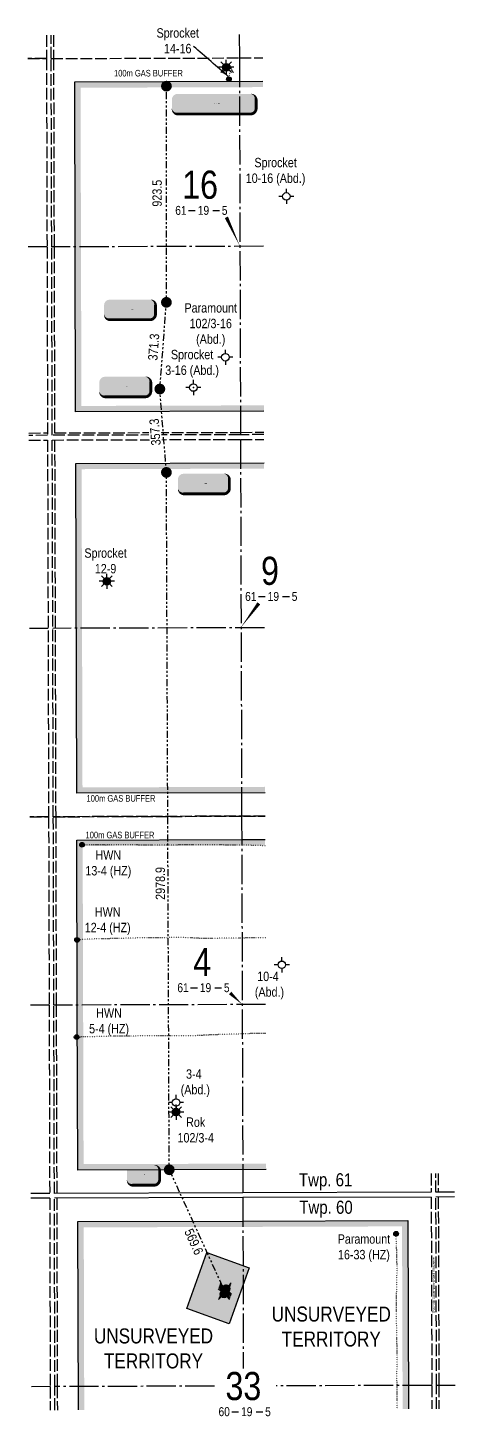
# Model space of a CAD drawing. Extents: x 498152 to 532124, y 6001603 to 6015154.
# Drawn here: x 516164 to 517989, y 6001603 to 6007531 of the extents above; entities that cross this region are included whole.
import ezdxf
from ezdxf.enums import TextEntityAlignment as Align

# ---------------------------------------------------------------- set-up
doc = ezdxf.new("R2018")
doc.units = 0
doc.header["$LTSCALE"] = 5
doc.header["$PDSIZE"] = 0.5
for name, pattern in [('foc-DOT', [1, 0.2, -0.8]), ('foc-DRILLPATH', [14.75, 6, -1.75, 1.75, -1.75, 1.75, -1.75]), ('foc-QUARTERLINE', [33, 25, -3, 2, -3]), ('foc-UNSURVEYED', [12.5, 10, -2.5])]:
    doc.linetypes.add(name, pattern=pattern)
for name, color, linetype in [('10', 1, 'Continuous'), ('9', 3, 'Continuous'), ('ABADATA-DRILL', 8, 'foc-DOT'), ('ABADATA-DRILL-T', 8, 'Continuous'), ('AS-TARGET-GAS', 182, 'Continuous'), ('AS-TARGET-GAS-H', 181, 'Continuous'), ('CG-NOTES', 7, 'Continuous'), ('D-TXT', 6, 'Continuous'), ('DRILL-T', 8, 'Continuous'), ('L-BD', 7, 'Continuous'), ('L-BD1', 253, 'Continuous'), ('L-MON', 1, 'Continuous'), ('L-ROAD-T', 7, 'Continuous'), ('L-SEC', 7, 'Continuous'), ('L-SECLBL', 7, 'Continuous'), ('L-SECQ', 8, 'foc-QUARTERLINE'), ('L-UNS-T', 3, 'Continuous'), ('L-USEC', 7, 'foc-UNSURVEYED'), ('locations_e80bf27b-a3a9-4', 7, 'Continuous'), ('P-PDRILLPATH', 12, 'foc-DRILLPATH'), ('P-PROPOSED', 10, 'Continuous'), ('P-PROPOSED-H', 21, 'Continuous')]:
    doc.layers.add(name, color=color, linetype=linetype)
doc.styles.add('80CG', font='ARIALN.TTF', dxfattribs={"height": 10})
doc.styles.add('80L', font='ARIALN.TTF', dxfattribs={"height": 10})
doc.styles.add('SIMPLEX', font='ARIALN.TTF')
doc.styles.get("Standard").update_dxf_attribs({"font": 'ARIALN.TTF'})
doc.dimstyles.new('Compass 5 000', dxfattribs={"dimscale": 5, "dimtxt": 9, "dimasz": 2, "dimexe": 0.2, "dimexo": 0.0625, "dimgap": 0.5, "dimtad": 0, "dimtih": 1, "dimtoh": 1, "dimzin": 0, "dimdsep": 46, "dimtxsty": '80CG', "dimcen": 0.1, "dimse1": 1, "dimse2": 1, "dimclrd": 256, "dimclrt": 256, "dimaunit": 1, "dimadec": 4, "dimazin": 0, "dimtfac": 0.06, "dimtofl": 0, "dimtmove": 0, "dimatfit": 1, "dimfxl": 0.2, "dimtolj": 1, "dimtzin": 0, "dimlwd": -1, "dimarcsym": 0})

# ---------------------------------------------------------------- blocks, each defined once
blk = doc.blocks.new('L-SECLBL')
at = {"layer": '9', "color": 7}
for p, q in [((-5.1, -27.8), (-12.3, -27.8)), ((20.7, -27.8), (13.5, -27.8))]:
    blk.add_line(p, q, dxfattribs=at)
at = {"layer": '10', "color": 2, "style": 'SIMPLEX'}
blk.add_attdef('SEC', text='', height=30, dxfattribs=at).set_placement((0, 0), align=Align.MIDDLE)
at = {"layer": '10', "color": 5, "style": '80L'}
blk.add_attdef('TWP', text='', height=9.5, dxfattribs=at).set_placement((-14.4, -27.4), align=Align.MIDDLE_RIGHT)
blk.add_attdef('RGE', text='', height=9.5, dxfattribs=at).set_placement((3.6, -27.4), align=Align.MIDDLE_CENTER)
blk.add_attdef('MER', text='', height=9.5, dxfattribs=at).set_placement((23.2, -27.4), align=Align.MIDDLE_LEFT)
blk = doc.blocks.new('plbh')
at = {"layer": 'L-MON'}
h = blk.add_hatch(color=255, dxfattribs=at)
h.dxf.hatch_style = 1
edge = h.paths.add_edge_path()
edge.add_arc((0, 0), 1.16, 0, 360)
h = blk.add_hatch(color=256, dxfattribs=at)
h.dxf.hatch_style = 1
h.paths.add_polyline_path([(-0.96, 0, 1), (0.96, 0, 1)])
h.paths.add_polyline_path([(0.91, 0, -1), (-0.91, 0, -1)], flags=16)
h.paths.add_polyline_path([(0.45, 0, -1), (-0.45, 0, -1)], flags=0)
h = blk.add_hatch(color=256, dxfattribs=at)
h.dxf.hatch_style = 1
h.paths.add_polyline_path([(-0.45, 0, 1), (0.45, 0, 1)])
h.paths.add_polyline_path([(0.4, 0, -1), (-0.4, 0, -1)], flags=16)
at = {"layer": 'L-MON', "color": 240}
for radius in [0.96, 0.91, 0.45, 0.4]:
    blk.add_circle((0, 0), radius, dxfattribs=at)
blk = doc.blocks.new('BH-Existing')
at = {"layer": 'ABADATA-DRILL-T'}
h = blk.add_hatch(color=256, dxfattribs=at)
h.dxf.hatch_style = 1
edge = h.paths.add_edge_path()
edge.add_arc((0, 0), 0.5, 0, 360)
blk.add_circle((0, 0), 0.5, dxfattribs=at)
blk = doc.blocks.new('GAS')
h = blk.add_hatch(color=255)
h.dxf.hatch_style = 1
edge = h.paths.add_edge_path()
edge.add_arc((0, 0), 0.9, 0, 360)
for p, q in [((-0.81, 0), (-1.62, 0)), ((-0.57, 0.57), (-1.14, 1.14)), ((0, 0.81), (0, 1.62)), ((0.57, 0.57), (1.14, 1.14)), ((1.62, 0), (0.81, 0)), ((-0.57, -0.57), (-1.14, -1.14)), ((0, -0.81), (0, -1.62)), ((1.14, -1.14), (0.57, -0.57))]:
    blk.add_line(p, q)
blk.add_circle((0, 0), 0.8)
blk = doc.blocks.new('GABD')
for p, q in [((-0.81, 0), (-1.62, 0)), ((0, 0.81), (0, 1.62)), ((1.62, 0), (0.81, 0)), ((0, -0.81), (0, -1.62))]:
    blk.add_line(p, q)
blk.add_circle((0, 0), 0.8)
blk = doc.blocks.new('*U60')
h = blk.add_hatch(color=255)
edge = h.paths.add_edge_path()
edge.add_line((-11.5, -11.5), (11.5, -11.5))
edge.add_arc((11.5, -5.5), 6, 270, 360)
edge.add_line((17.5, -5.5), (17.5, 4))
edge.add_arc((11.5, 4), 6, 0, 90)
edge.add_line((11.5, 10), (-11.5, 10))
edge.add_arc((-11.5, 4), 6, 90, 180)
edge.add_line((-17.5, 4), (-17.5, -5.5))
edge.add_arc((-11.5, -5.5), 6, 180, 270)
at = {"color": 14, "flags": 128}
blk.add_lwpolyline([(-11.5, -11.5, 3, 3, 0), (11.5, -11.5, 3, 3, 0.414214), (17.5, -5.5, 3, 3, 0), (17.5, 4, 3, 0, 0.414214), (11.5, 10, 0, 0, 0), (-11.5, 10, 0, 0, 0.414214), (-17.5, 4, 0, 0, 0), (-17.5, -5.5, 0, 3, 0.414214)], format="xyseb", close=True, dxfattribs=at)
at = {"color": 14, "lineweight": 30, "flags": 104}
blk.add_attdef('ENTER_TEXT', text='', height=10, dxfattribs=at).set_placement((0, 0), align=Align.MIDDLE_CENTER)
blk = doc.blocks.new('*U61')
h = blk.add_hatch(color=255)
edge = h.paths.add_edge_path()
edge.add_line((-21.5, -11.5), (21.5, -11.5))
edge.add_arc((21.5, -5.5), 6, 270, 360)
edge.add_line((27.5, -5.5), (27.5, 4))
edge.add_arc((21.5, 4), 6, 0, 90)
edge.add_line((21.5, 10), (-21.5, 10))
edge.add_arc((-21.5, 4), 6, 90, 180)
edge.add_line((-27.5, 4), (-27.5, -5.5))
edge.add_arc((-21.5, -5.5), 6, 180, 270)
at = {"color": 14, "flags": 128}
blk.add_lwpolyline([(-21.5, -11.5, 3, 3, 0), (21.5, -11.5, 3, 3, 0.414214), (27.5, -5.5, 3, 3, 0), (27.5, 4, 3, 0, 0.414214), (21.5, 10, 0, 0, 0), (-21.5, 10, 0, 0, 0.414214), (-27.5, 4, 0, 0, 0), (-27.5, -5.5, 0, 3, 0.414214)], format="xyseb", close=True, dxfattribs=at)
at = {"color": 14, "lineweight": 30, "flags": 104}
blk.add_attdef('ENTER_TEXT', text='', height=10, dxfattribs=at).set_placement((0, 0), align=Align.MIDDLE_CENTER)
blk = doc.blocks.new('LABEL_ROAD_THEORETIC')
at = {"layer": 'L-ROAD-T', "style": '80L'}
blk.add_text('Theoretic Government Road Allowance', height=10, dxfattribs=at).set_placement((0, 0), align=Align.MIDDLE_CENTER)
blk = doc.blocks.new('*U64')
h = blk.add_hatch(color=255)
edge = h.paths.add_edge_path()
edge.add_line((-39, -11.5), (39, -11.5))
edge.add_arc((39, -5.5), 6, 270, 360)
edge.add_line((45, -5.5), (45, 4))
edge.add_arc((39, 4), 6, 0, 90)
edge.add_line((39, 10), (-39, 10))
edge.add_arc((-39, 4), 6, 90, 180)
edge.add_line((-45, 4), (-45, -5.5))
edge.add_arc((-39, -5.5), 6, 180, 270)
at = {"color": 14, "flags": 128}
blk.add_lwpolyline([(-39, -11.5, 3, 3, 0), (39, -11.5, 3, 3, 0.414214), (45, -5.5, 3, 3, 0), (45, 4, 3, 0, 0.414214), (39, 10, 0, 0, 0), (-39, 10, 0, 0, 0.414214), (-45, 4, 0, 0, 0), (-45, -5.5, 0, 3, 0.414214)], format="xyseb", close=True, dxfattribs=at)
at = {"color": 14, "lineweight": 30, "flags": 104}
blk.add_attdef('ENTER_TEXT', text='', height=10, dxfattribs=at).set_placement((0, 0), align=Align.MIDDLE_CENTER)
blk = doc.blocks.new('WC')
at = {"layer": 'L-MON'}
h = blk.add_hatch(color=255, dxfattribs=at)
h.dxf.hatch_style = 1
edge = h.paths.add_edge_path()
edge.add_arc((0, 0), 0.9, 0, 360)
at = {"layer": 'L-MON', "color": 240, "flags": 128}
for points in [[(-0.62, 0.5), (-1.23, 1.12)], [(0.52, 0.61), (1.13, 1.21)], [(-1.18, -1.18), (-0.56, -0.57)], [(1.16, -1.18), (0.56, -0.57)]]:
    blk.add_lwpolyline(points, dxfattribs=at)
at = {"layer": 'L-MON', "color": 240}
for radius in [0.8, 0.373]:
    blk.add_circle((0, 0), radius, dxfattribs=at)

msp = doc.modelspace()

# ---------------------------------------------------------------- hatches: boundary and pattern name
at = {"layer": 'AS-TARGET-GAS-H'}
h = msp.add_hatch(color=256, dxfattribs=at)
h.dxf.hatch_style = 1
h.paths.add_polyline_path([(517171.848, 6005919.119), (516393.194, 6005916.654), (516389.374, 6007275.271), (517167.787, 6007277.736), (517167.712, 6007302.722), (516364.317, 6007300.178), (516368.278, 6005891.589), (517171.922, 6005894.133)])
h = msp.add_hatch(color=256, dxfattribs=at)
h.dxf.hatch_style = 1
h.paths.add_polyline_path([(517176.715, 6004290.536), (516397.773, 6004288.07), (516393.953, 6005646.687), (517172.654, 6005649.152), (517172.58, 6005674.138), (516368.897, 6005671.594), (516372.857, 6004263.005), (517176.79, 6004265.55)])
h = msp.add_hatch(color=256, dxfattribs=at)
h.dxf.hatch_style = 1
h.paths.add_polyline_path([(517181.523, 6002682.059), (516402.296, 6002679.592), (516398.476, 6004038.209), (517177.462, 6004040.675), (517177.387, 6004065.661), (516373.42, 6004063.116), (516377.38, 6002654.527), (517181.597, 6002657.073)])
h = msp.add_hatch(color=256, dxfattribs=at)
h.dxf.hatch_style = 1
h.paths.add_polyline_path([(517764.182, 6001634.674), (517789.168, 6001634.753), (517786.622, 6002438.991), (517082.328, 6002436.761), (516377.999, 6002434.531), (516380.26, 6001630.292), (516405.247, 6001630.371), (516403.055, 6002409.624), (517082.407, 6002411.775), (517761.715, 6002413.926)])
at = {"layer": 'P-PROPOSED-H'}
h = msp.add_hatch(color=256, dxfattribs=at)
h.dxf.hatch_style = 1
h.paths.add_polyline_path([(516929.24, 6002302.525), (517109.61, 6002237.561), (517023.238, 6001997.723), (516842.867, 6002062.687)])

# ---------------------------------------------------------------- linework, layer by layer
at = {"layer": 'ABADATA-DRILL', "flags": 128}
for points in [[(517011.328, 6007362.452), (517011.328, 6007362.452), (517011.368, 6007362.442), (517011.678, 6007362.303), (517012.119, 6007361.994), (517012.841, 6007361.467), (517013.542, 6007361.029), (517014.033, 6007360.66), (517014.635, 6007360.112), (517015.387, 6007359.434), (517017.031, 6007358.009), (517019.377, 6007356.116), (517021.241, 6007354.672), (517024.798, 6007352.212), (517030.208, 6007348.908), (517034.295, 6007346.58), (517035.808, 6007345.745), (517036.449, 6007345.367), (517037.611, 6007344.54), (517038.574, 6007343.693), (517039.346, 6007342.895), (517039.938, 6007342.227), (517040.891, 6007341.16), (517041.644, 6007340.442), (517042.335, 6007339.914), (517043.017, 6007339.416), (517043.588, 6007338.968), (517043.859, 6007338.599), (517043.88, 6007338.299), (517043.79, 6007338.189), (517043.74, 6007338.268), (517043.759, 6007338.479), (517043.829, 6007338.759), (517044.067, 6007339.139), (517044.157, 6007339.21), (517044.167, 6007339.23), (517044.107, 6007339.41), (517043.855, 6007339.949), (517043.312, 6007341.037), (517042.568, 6007342.405), (517042.016, 6007342.873), (517041.175, 6007343.431), (517040.342, 6007344.368), (517039.508, 6007345.776), (517038.915, 6007346.574), (517038.244, 6007346.872), (517037.764, 6007346.881), (517037.444, 6007346.95), (517037.533, 6007347.46), (517037.701, 6007348.111), (517037.728, 6007348.981), (517037.485, 6007350.06), (517036.749, 6007351.918), (517035.513, 6007354.114), (517033.955, 6007356.649), (517033.121, 6007358.057), (517032.619, 6007358.846), (517032.397, 6007359.395), (517032.325, 6007360.195), (517032.364, 6007360.545), (517032.392, 6007360.975), (517032.362, 6007361.055), (517032.122, 6007361.084), (517031.882, 6007361.023), (517031.143, 6007360.861), (517030.683, 6007360.77), (517030.203, 6007360.638), (517029.744, 6007360.437), (517029.335, 6007360.156), (517028.976, 6007359.735), (517028.698, 6007359.174), (517028.5, 6007358.473), (517028.332, 6007357.693), (517028.175, 6007356.852), (517027.852, 6007354.471), (517027.746, 6007353.061), (517027.6, 6007351.721), (517027.284, 6007350.21), (517026.919, 6007348.579), (517026.574, 6007346.807), (517026.093, 6007344.076), (517025.848, 6007342.175), (517025.694, 6007340.355), (517025.598, 6007338.735), (517025.396, 6007336.164), (517024.814, 6007333.572), (517024.309, 6007331.991), (517024.063, 6007330.63), (517024.064, 6007330.05), (517024.128, 6007328.92), (517024.171, 6007327.7), (517024.125, 6007326.43), (517024.049, 6007325.18), (517023.963, 6007323.969), (517023.856, 6007322.829), (517023.789, 6007321.709), (517023.712, 6007320.639), (517023.674, 6007320.149), (517023.645, 6007319.669), (517023.607, 6007319.168), (517023.578, 6007318.598), (517023.57, 6007317.988), (517023.544, 6007316.708), (517023.518, 6007315.528), (517023.511, 6007314.518), (517023.523, 6007313.698), (517023.486, 6007312.778), (517023.418, 6007312.148), (517023.199, 6007311.577), (517022.691, 6007311.086)], [(517177.467, 6004039.001), (517173.695, 6004039.084), (517164.164, 6004039.253), (517154.553, 6004039.483), (517144.943, 6004039.742), (517135.371, 6004040.061), (517125.84, 6004040.551), (517116.318, 6004041.08), (517106.757, 6004041.4), (517097.127, 6004041.519), (517087.636, 6004041.569), (517078.126, 6004041.618), (517068.636, 6004041.648), (517059.046, 6004041.617), (517049.566, 6004041.557), (517039.976, 6004041.606), (517030.495, 6004041.776), (517021.005, 6004041.886), (517011.355, 6004041.995), (517001.854, 6004042.164), (516992.343, 6004042.334), (516982.823, 6004042.533), (516973.092, 6004042.772), (516963.491, 6004042.952), (516953.971, 6004043.071), (516944.44, 6004043.251), (516934.839, 6004043.49), (516925.139, 6004043.579), (516915.649, 6004043.489), (516906.15, 6004043.398), (516896.59, 6004043.308), (516887.09, 6004043.077), (516877.581, 6004042.837), (516868.071, 6004042.726), (516858.452, 6004042.606), (516848.962, 6004042.555), (516839.442, 6004042.495), (516829.922, 6004042.405), (516820.313, 6004042.344), (516810.813, 6004042.284), (516801.323, 6004042.193), (516791.803, 6004042.103), (516782.133, 6004042.012), (516772.514, 6004041.901), (516763.004, 6004041.791), (516753.494, 6004041.7), (516743.984, 6004041.63), (516734.355, 6004041.549), (516724.825, 6004041.458), (516715.195, 6004041.428), (516705.685, 6004041.457), (516696.074, 6004041.567), (516686.534, 6004041.646), (516677.054, 6004041.716), (516667.513, 6004041.795), (516657.893, 6004041.885), (516648.163, 6004042.003), (516638.642, 6004042.153), (516629.102, 6004042.323), (516619.381, 6004042.491), (516609.69, 6004042.7), (516600.06, 6004042.9), (516590.539, 6004043.009), (516581.029, 6004043.039), (516571.409, 6004042.988), (516561.879, 6004042.928), (516552.37, 6004042.837), (516542.9, 6004042.637), (516533.391, 6004042.466), (516523.921, 6004042.406), (516514.441, 6004042.356), (516504.941, 6004042.246), (516495.411, 6004042.185), (516485.901, 6004042.305), (516476.41, 6004042.544), (516466.88, 6004042.714), (516457.349, 6004042.893), (516447.858, 6004043.093), (516438.338, 6004043.263), (516428.847, 6004043.292), (516419.298, 6004043.262), (516409.828, 6004043.261), (516395.838, 6004043.167)], [(517178.644, 6003645.286), (517169.646, 6003645.33), (517150.966, 6003645.42), (517132.225, 6003645.51), (517113.485, 6003645.52), (517094.746, 6003645.301), (517075.937, 6003644.85), (517057.178, 6003644.631), (517038.448, 6003644.581), (517019.728, 6003644.351), (517000.959, 6003644.081), (516982.21, 6003643.741), (516963.472, 6003643.281), (516944.743, 6003642.812), (516925.974, 6003642.592), (516907.222, 6003643.042), (516888.519, 6003644.072), (516869.795, 6003645.162), (516851.122, 6003646.103), (516832.38, 6003646.813), (516813.648, 6003647.163), (516794.888, 6003647.153), (516776.129, 6003646.864), (516757.4, 6003646.484), (516738.672, 6003646.064), (516719.932, 6003645.874), (516701.182, 6003645.924), (516682.462, 6003645.964), (516663.712, 6003645.955), (516644.972, 6003645.685), (516626.224, 6003645.225), (516607.536, 6003644.565), (516588.777, 6003643.995), (516570.028, 6003643.636), (516551.289, 6003643.406), (516532.56, 6003643.036), (516513.842, 6003642.306), (516495.085, 6003641.616), (516476.335, 6003641.337), (516457.586, 6003641.157), (516438.837, 6003640.687), (516420.12, 6003639.927), (516401.393, 6003638.907), (516393.254, 6003638.381), (516374.339, 6003636.991)], [(517179.864, 6003237.094), (517169.674, 6003237.129), (517159.913, 6003237.358), (517150.123, 6003237.566), (517130.683, 6003237.474), (517120.964, 6003237.153), (517111.295, 6003236.782), (517091.877, 6003236.049), (517072.409, 6003235.477), (517052.911, 6003234.944), (517033.503, 6003234.262), (517013.995, 6003233.539), (516994.487, 6003232.976), (516975.018, 6003232.384), (516955.571, 6003231.671), (516936.223, 6003230.949), (516916.696, 6003230.047), (516897.379, 6003228.925), (516877.882, 6003228.082), (516858.342, 6003227.899), (516838.832, 6003227.996), (516819.461, 6003228.084), (516799.971, 6003228.152), (516780.471, 6003228.129), (516761.031, 6003228.067), (516741.681, 6003228.004), (516722.222, 6003227.852), (516702.732, 6003227.599), (516683.333, 6003227.437), (516663.833, 6003227.244), (516644.594, 6003227.063), (516625.205, 6003226.79), (516605.746, 6003226.248), (516586.238, 6003225.635), (516566.829, 6003225.403), (516557.208, 6003225.492), (516547.438, 6003225.61), (516528.018, 6003225.658), (516508.508, 6003225.475), (516489.129, 6003225.073), (516469.651, 6003224.471), (516450.133, 6003223.918), (516430.644, 6003223.525), (516411.095, 6003223.053), (516391.877, 6003222.531), (516372.898, 6003222.05)], [(517741.056, 6001634.6), (517741.142, 6001641.497), (517741.272, 6001651.097), (517741.373, 6001660.688), (517741.393, 6001670.278), (517741.374, 6001679.848), (517741.334, 6001689.438), (517741.224, 6001698.997), (517741.095, 6001708.587), (517740.935, 6001718.177), (517740.756, 6001727.736), (517740.546, 6001737.306), (517740.296, 6001746.905), (517740.107, 6001756.474), (517740.007, 6001766.014), (517739.997, 6001775.634), (517740.068, 6001785.244), (517740.128, 6001794.855), (517740.218, 6001804.445), (517740.349, 6001814.065), (517740.459, 6001823.656), (517740.499, 6001833.246), (517740.459, 6001842.906), (517740.41, 6001852.476), (517740.38, 6001862.046), (517740.351, 6001871.546), (517740.311, 6001881.206), (517740.292, 6001890.786), (517740.272, 6001900.345), (517740.202, 6001909.955), (517740.093, 6001919.545), (517739.993, 6001929.195), (517739.863, 6001938.794), (517739.723, 6001948.444), (517739.554, 6001958.064), (517739.364, 6001967.643), (517739.114, 6001977.302), (517738.864, 6001986.952), (517738.624, 6001996.591), (517738.435, 6002006.2), (517738.385, 6002015.79), (517738.335, 6002025.4), (517738.246, 6002034.99), (517738.086, 6002044.529), (517737.966, 6002054.139), (517737.957, 6002063.739), (517738.017, 6002073.309), (517738.087, 6002082.94), (517738.158, 6002092.52), (517738.238, 6002102.08), (517738.379, 6002111.681), (517738.579, 6002121.271), (517738.769, 6002130.882), (517738.94, 6002140.352), (517739.14, 6002149.933), (517739.351, 6002159.524), (517739.551, 6002169.044), (517739.761, 6002178.695), (517739.912, 6002188.236), (517740.052, 6002197.906), (517740.193, 6002207.467), (517740.283, 6002217.077), (517740.313, 6002226.657), (517740.294, 6002236.267), (517740.274, 6002245.877), (517740.224, 6002255.487), (517740.095, 6002265.047), (517739.885, 6002274.566), (517739.665, 6002284.185), (517739.436, 6002293.755), (517739.176, 6002303.344), (517738.907, 6002312.933), (517738.607, 6002322.492), (517738.277, 6002332.091), (517737.928, 6002341.66), (517737.598, 6002351.269), (517737.278, 6002360.848), (517737.06, 6002366.758), (517736.451, 6002382.746)]]:
    msp.add_lwpolyline(points, dxfattribs=at)
at = {"layer": 'AS-TARGET-GAS', "flags": 128}
for points in [[(517171.922, 6005894.133), (516368.278, 6005891.589), (516364.317, 6007300.178), (517167.712, 6007302.722)], [(517176.79, 6004265.55), (516372.857, 6004263.005), (516368.897, 6005671.594), (517172.58, 6005674.138)], [(517181.597, 6002657.073), (516377.38, 6002654.527), (516375.4, 6003358.786), (516373.42, 6004063.116), (517077.461, 6004065.345), (517177.387, 6004065.661)], [(516380.26, 6001630.292), (516377.999, 6002434.531), (517082.328, 6002436.761), (517786.622, 6002438.991), (517789.168, 6001634.753)]]:
    msp.add_lwpolyline(points, dxfattribs=at)
at = {"layer": 'L-SEC'}
for p, q in [((516257.611, 6002554.202), (516177.772, 6002553.949)), ((516257.668, 6002534.096), (516177.829, 6002533.843)), ((517081.952, 6002556.812), (516277.717, 6002554.266)), ((517082.012, 6002536.706), (516277.773, 6002534.16)), ((517886.186, 6002559.358), (517081.952, 6002556.812)), ((517886.25, 6002539.252), (517082.012, 6002536.706)), ((517986.131, 6002559.674), (517906.292, 6002559.421)), ((517986.194, 6002539.568), (517906.356, 6002539.315))]:
    msp.add_line(p, q, dxfattribs=at)
at = {"layer": 'L-SECLBL', "flags": 128}
for points in [[(517069.873, 6006598.111, 0, 14.992, 0), (517011.912, 6006721.894, 0, 0, 0)], [(517073.566, 6004970.766, 0, 14.992, 0), (517150.239, 6005073.737, 0, 0, 0)], [(517079.291, 6003361.695, 0, 14.992, 0), (517027.692, 6003410.458, 0, 0, 0)]]:
    msp.add_lwpolyline(points, format="xyseb", dxfattribs=at)
at = {"layer": 'L-SECQ'}
for p, q in [((517067.17, 6007502.294), (517067.469, 6007402.35)), ((517067.469, 6007402.35), (517072.276, 6005793.872)), ((516246.247, 6006595.504), (516166.409, 6006595.251)), ((517169.817, 6006598.428), (516266.353, 6006595.567)), ((517072.337, 6005773.766), (517077.144, 6004165.289)), ((516250.827, 6004966.919), (516170.988, 6004966.667)), ((517174.685, 6004969.844), (516270.933, 6004966.983)), ((517077.144, 6004165.289), (517081.952, 6002556.812)), ((516255.35, 6003358.441), (516175.511, 6003358.188)), ((517179.492, 6003361.367), (516275.455, 6003358.505)), ((517082.012, 6002536.706), (517084.192, 6001807.282)), ((516259.929, 6001729.857), (516180.09, 6001729.604)), ((516961.567, 6001732.078), (516280.035, 6001729.92)), ((517888.796, 6001735.014), (517223.944, 6001732.909)), ((517988.741, 6001735.33), (517908.902, 6001735.077))]:
    msp.add_line(p, q, dxfattribs=at)
at = {"layer": 'L-USEC'}
for p, q in [((516243.705, 6007499.687), (516243.986, 6007399.743)), ((516264.092, 6007399.806), (516263.811, 6007499.751)), ((516273.868, 6007499.772), (516274.149, 6007399.827)), ((516164.147, 6007399.49), (516243.986, 6007399.743)), ((516243.986, 6007399.743), (516164.147, 6007399.49)), ((516243.986, 6007399.743), (516246.247, 6006595.504)), ((516264.092, 6007399.806), (517067.469, 6007402.35)), ((516266.353, 6006595.567), (516264.092, 6007399.806)), ((516274.149, 6007399.827), (516276.41, 6006595.599)), ((517067.469, 6007402.35), (517167.413, 6007402.666)), ((516246.247, 6006595.504), (516248.509, 6005791.264)), ((516268.615, 6005791.328), (516266.353, 6006595.567)), ((516276.41, 6006595.599), (516278.644, 6005801.417)), ((516168.631, 6005801.069), (516248.47, 6005801.322)), ((516268.576, 6005801.385), (516268.586, 6005801.385)), ((517072.276, 6005793.872), (516268.615, 6005791.328)), ((516278.644, 6005801.417), (517072.246, 6005803.93)), ((517072.246, 6005803.93), (517172.191, 6005804.246)), ((517172.221, 6005794.189), (517072.276, 6005793.872)), ((516248.509, 6005791.264), (516168.67, 6005791.012)), ((516168.727, 6005770.906), (516248.565, 6005771.158)), ((516248.565, 6005771.158), (516253.088, 6004162.68)), ((516268.671, 6005771.222), (517072.337, 6005773.766)), ((516273.194, 6004162.744), (516268.671, 6005771.222)), ((516278.672, 6005791.36), (516278.672, 6005791.349)), ((516278.728, 6005771.243), (516283.251, 6004162.765)), ((517072.337, 6005773.766), (517172.281, 6005774.083)), ((516173.25, 6004162.427), (516253.088, 6004162.68)), ((516253.088, 6004162.68), (516173.25, 6004162.427)), ((516253.088, 6004162.68), (516255.35, 6003358.441)), ((516273.194, 6004162.744), (517177.089, 6004165.605)), ((517177.089, 6004165.605), (516273.194, 6004162.744)), ((516275.455, 6003358.505), (516273.194, 6004162.744)), ((516283.251, 6004162.765), (516285.513, 6003358.537)), ((516255.35, 6003358.441), (516257.611, 6002554.202)), ((516277.717, 6002554.266), (516275.455, 6003358.505)), ((516285.513, 6003358.537), (516287.774, 6002554.297)), ((517885.934, 6002639.196), (517886.186, 6002559.358)), ((517906.292, 6002559.421), (517906.04, 6002639.26)), ((517916.097, 6002639.292), (517916.35, 6002559.453)), ((516257.668, 6002534.096), (516259.929, 6001729.857)), ((516277.689, 6002564.323), (516277.678, 6002564.323)), ((516280.035, 6001729.92), (516277.773, 6002534.16)), ((516287.774, 6002554.297), (516287.774, 6002554.287)), ((516287.831, 6002534.181), (516290.092, 6001729.952)), ((517886.25, 6002539.252), (517888.796, 6001735.014)), ((517908.902, 6001735.077), (517906.356, 6002539.315)), ((517916.413, 6002539.347), (517918.959, 6001735.109)), ((516259.929, 6001729.857), (516260.21, 6001629.912)), ((516280.316, 6001629.976), (516280.035, 6001729.92)), ((516290.092, 6001729.952), (516290.373, 6001630.008)), ((517888.796, 6001735.014), (517889.113, 6001635.069)), ((517909.218, 6001635.133), (517908.902, 6001735.077)), ((517918.959, 6001735.109), (517919.276, 6001635.165))]:
    msp.add_line(p, q, dxfattribs=at)
at = {"layer": 'locations_e80bf27b-a3a9-4'}
for p in [(517022.679, 6007311.081), (516870.956, 6005995.129)]:
    msp.add_point(p, dxfattribs=at)
at = {"layer": 'P-PDRILLPATH', "flags": 128}
for points in [[(516767.929, 6002655.763), (516755.941, 6005632.978), (516727.945, 6005988.969), (516755.949, 6006358.957), (516755.958, 6007281.93)], [(516767.929, 6002655.763), (517005.365, 6002134.59)]]:
    msp.add_lwpolyline(points, dxfattribs=at)
at = {"layer": 'P-PROPOSED'}
msp.add_lwpolyline([(516929.105, 6002302.566), (517109.476, 6002237.602), (517023.103, 6001997.764), (516842.732, 6002062.729)], close=True, dxfattribs=at)

# ---------------------------------------------------------------- block references
at = {"layer": 'ABADATA-DRILL-T', "xscale": 19.99999999999987, "yscale": 19.99999999999987, "zscale": 19.99999999999987}
for p in [(517022.691, 6007311.086), (516395.838, 6004043.167), (516374.367, 6003636.967), (516372.873, 6003222.053), (517736.451, 6002382.746)]:
    msp.add_blockref('BH-Existing', p, dxfattribs=at)
at = {"layer": 'CG-NOTES'}
ref = msp.add_blockref('*U64', (516959.059, 6007208.916), dxfattribs=dict(at, xscale=3.997797559999977, yscale=3.997797559999977, zscale=3.997797559999977))
lines = msp.add_mtext('BOTTOM HOLE', dxfattribs={"layer": '0', "color": 14, "insert": (516959.059, 6007208.916), "char_height": 2.5, "attachment_point": 1})
ref.add_attrib('ENTER_TEXT', '', (516959.059, 6007208.916), dxfattribs={"flags": 104}).embed_mtext(lines)
ref = msp.add_blockref('*U61', (516599.665, 6006330.648), dxfattribs=dict(at, xscale=3.997797559999977, yscale=3.997797559999977, zscale=3.997797559999977))
lines = msp.add_mtext('TURN #3', dxfattribs={"layer": '0', "color": 14, "insert": (516600.701, 6006330.648), "char_height": 2.5, "attachment_point": 1})
ref.add_attrib('ENTER_TEXT', '', (516600.701, 6006330.648), dxfattribs={"flags": 104}).embed_mtext(lines)
ref = msp.add_blockref('*U61', (516579.416, 6006001.511), dxfattribs=dict(at, xscale=3.997797559999977, yscale=3.997797559999977, zscale=3.997797559999977))
lines = msp.add_mtext('TURN #2', dxfattribs={"layer": '0', "color": 14, "insert": (516579.416, 6006001.511), "char_height": 2.5, "attachment_point": 1})
ref.add_attrib('ENTER_TEXT', '', (516579.416, 6006001.511), dxfattribs={"flags": 104}).embed_mtext(lines)
ref = msp.add_blockref('*U61', (516914.966, 6005587.313), dxfattribs=dict(at, xscale=3.997797559999977, yscale=3.997797559999977, zscale=3.997797559999977))
lines = msp.add_mtext('TURN #1', dxfattribs={"layer": '0', "color": 14, "insert": (516914.966, 6005587.313), "char_height": 2.5, "attachment_point": 1})
ref.add_attrib('ENTER_TEXT', '', (516914.966, 6005587.313), dxfattribs={"flags": 104}).embed_mtext(lines)
ref = msp.add_blockref('*U60', (516657.185, 6002635.657), dxfattribs=dict(at, xscale=3.997797559999977, yscale=3.997797559999977, zscale=3.997797559999977))
lines = msp.add_mtext('HEEL', dxfattribs={"layer": '0', "color": 14, "insert": (516657.185, 6002635.657), "char_height": 2.5, "attachment_point": 1})
ref.add_attrib('ENTER_TEXT', '', (516657.185, 6002635.657), dxfattribs={"flags": 104}).embed_mtext(lines)
at = {"layer": 'DRILL-T', "linetype": 'Continuous', "xscale": 19.99999999999987, "yscale": 19.99999999999987, "zscale": 19.99999999999987}
for name, p in [('GAS', (517011.328, 6007362.452)), ('GABD', (517267.821, 6006811.342)), ('GABD', (517007.723, 6006124.269)), ('GABD', (516870.956, 6005995.129)), ('GAS', (516501.598, 6005168.015)), ('GAS', (516501.598, 6005168.015)), ('GABD', (517248.647, 6003530.935)), ('GABD', (516796.927, 6002942.885)), ('GAS', (516797.242, 6002901.94))]:
    msp.add_blockref(name, p, dxfattribs=at)
at = {"layer": 'L-BD1', "xscale": 0.99944939, "yscale": 0.99944939, "zscale": 0.99944939, "rotation": 90.16110963919294}
msp.add_blockref('LABEL_ROAD_THEORETIC', (517896.857, 6002162.216), dxfattribs=at)
at = {"layer": 'L-MON'}
for name, p, xscale, yscale, zscale in [('plbh', (516755.958, 6007281.93), 19.98898779999987, 19.98898779999987, 19.98898779999987), ('plbh', (516755.949, 6006358.957), 19.98898779999987, 19.98898779999987, 19.98898779999987), ('plbh', (516727.945, 6005988.969), 19.98898779999987, 19.98898779999987, 19.98898779999987), ('plbh', (516755.941, 6005632.978), 19.98898779999987, 19.98898779999987, 19.98898779999987), ('WC', (517002.032, 6002125.338), 19.98898779999992, 19.98898779999992, 19.98898779999992), ('WC', (517003.698, 6002129.964), 19.98898779999992, 19.98898779999992, 19.98898779999992), ('WC', (517005.365, 6002134.59), 19.98898779999992, 19.98898779999992, 19.98898779999992), ('WC', (517007.032, 6002139.216), 19.98898779999992, 19.98898779999992, 19.98898779999992), ('WC', (517008.699, 6002143.843), 19.98898779999992, 19.98898779999992, 19.98898779999992), ('WC', (517010.366, 6002148.469), 19.98898779999992, 19.98898779999992, 19.98898779999992)]:
    msp.add_blockref(name, p, dxfattribs=dict(at, xscale=xscale, yscale=yscale, zscale=zscale))
at = {"layer": 'L-MON', "linetype": 'Continuous', "xscale": 19.99999999999987, "yscale": 19.99999999999987, "zscale": 19.99999999999987}
msp.add_blockref('plbh', (516767.929, 6002655.763), dxfattribs=at)
at = {"layer": 'L-SECLBL', "xscale": 3.999999999999967, "yscale": 3.999999999999967, "zscale": 3.999999999999967}
for p, values in [((516899.722, 6006861.226), {'SEC': '16', 'TWP': '61', 'RGE': '19', 'MER': '5'}), ((517198.031, 6005212.92), {'SEC': '9', 'TWP': '61', 'RGE': '19', 'MER': '5'}), ((516908.566, 6003542.725), {'SEC': '4', 'TWP': '61', 'RGE': '19', 'MER': '5'}), ((517084.416, 6001732.467), {'SEC': '33', 'TWP': '60', 'RGE': '19', 'MER': '5'})]:
    msp.add_blockref('L-SECLBL', p, dxfattribs=at).add_auto_attribs(values)

# ---------------------------------------------------------------- texts
at = {"layer": 'ABADATA-DRILL-T', "attachment_point": 1, "style": '80L'}
for s, width, gutter_width, insert, char_height in [('\\pxqc;Sprocket\\P14-16', 180.87334, 199.89, (516713.824, 6007529.05), 40), ('\\pxqc;Sprocket\\P10-16 (Abd.)', 262.62694, 199.89, (517090.586, 6006975.655), 40), ('\\pxqc;Paramount\\P102/3-16 (Abd.)', 262.62694, 199.89, (516813.783, 6006355.379), 40), ('\\pxqc;Sprocket\\P3-16 (Abd.)', 262.62694, 199.89, (516734.237, 6006156.077), 40), ('\\pxqc;Paramount\\P16-33 (HZ)', 224.02758, 199.78, (517487.051, 6002380.092), 39.97798)]:
    msp.add_mtext_dynamic_manual_height_columns(s, width=width, gutter_width=gutter_width, heights=[0], dxfattribs=dict(at, insert=insert, char_height=char_height))
at = {"layer": 'AS-TARGET-GAS', "char_height": 27.98458, "attachment_point": 1, "style": '80L'}
for insert in [(516532.263, 6007351.303), (516414.988, 6004255.162), (516410.829, 6004098.843)]:
    msp.add_mtext_dynamic_manual_height_columns('100m GAS BUFFER', width=350.35497, gutter_width=189.791, heights=[0], dxfattribs=dict(at, insert=insert))
at = {"layer": 'D-TXT', "color": 3, "char_height": 55.9692, "attachment_point": 1, "style": '80L'}
for s, insert in [('Twp. 61', (517321.565, 6002640.941)), ('Twp. 60', (517323.13, 6002523.698))]:
    msp.add_mtext_dynamic_manual_height_columns(s, width=405.13507, gutter_width=189.791, heights=[0], dxfattribs=dict(at, insert=insert))
at = {"layer": 'DRILL-T', "linetype": 'Continuous', "char_height": 40, "attachment_point": 1, "style": '80L'}
for s, width, gutter_width, insert in [('\\pxqc;Sprocket\\P12-9', 245.52926, 199.89, (516373.403, 6005308.628)), ('\\pxqc,t5;HWN\\P13-4 (HZ)', 193.52667, 199.89, (516411.235, 6004019.122)), ('\\pxqc,t5;HWN\\P12-4 (HZ)', 193.52667, 199.89, (516408.463, 6003776.618)), ('\\pxqc;10-4\\P (Abd.)', 135.05956, 199.89, (517121.955, 6003501.421)), ('\\pxqc,t5;HWN\\P5-4 (HZ)', 193.52667, 199.89, (516414.299, 6003344.732)), ('\\pxqc;3-4\\P (Abd.)', 135.05956, 199.89, (516805.36, 6003084.422)), ('\\pxqc;Rok\\P102/3-4', 56.12813, 49.972, (516852.895, 6002879.038))]:
    msp.add_mtext_dynamic_manual_height_columns(s, width=width, gutter_width=gutter_width, heights=[0], dxfattribs=dict(at, insert=insert))
at = {"layer": 'L-BD', "style": '80L'}
for s, rotation, p in [('923.5', 89.9994, (516715.976, 6006824.836)), ('371.3', 85.6716, (516701.412, 6006168.102)), ('2978.9', 90.2307, (516729.701, 6003878.112)), ('569.6', 294.4931, (516873.096, 6002348.476))]:
    msp.add_text(s, height=39.978, rotation=rotation, dxfattribs=at).set_placement(p, align=Align.MIDDLE)
at = {"layer": 'L-UNS-T', "color": 3, "char_height": 63.96476, "attachment_point": 5, "style": '80L'}
for insert in [(517459.585, 6001985.954), (516700.751, 6001892.444)]:
    msp.add_mtext_dynamic_manual_height_columns('\\pxqc;UNSURVEYED TERRITORY', width=505.09832, gutter_width=189.791, heights=[0], dxfattribs=dict(at, insert=insert))

# ---------------------------------------------------------------- leaders
at = {"layer": 'ABADATA-DRILL-T', "path_type": 1}
msp.add_leader([(517021.401, 6007322.183), (516871.575, 6007451.815)], dimstyle='Compass 5 000', override={"dimasz": 8, "dimgap": 0.5, "dimtad": 0}, dxfattribs=at)

# ---------------------------------------------------------------- next in the draw order: texts
at = {"layer": 'L-BD', "insert": (516687.312, 6005803.653), "char_height": 39.978, "width": 147.20027, "attachment_point": 2, "rotation": 94.4966, "style": '80L', "bg_fill": 3, "box_fill_scale": 1.15, "bg_fill_color": 256, "bg_fill_true_color": 256, "bg_fill_transparency": 0}
msp.add_mtext('357.3', dxfattribs=at)

doc.saveas('drawing.dxf')
